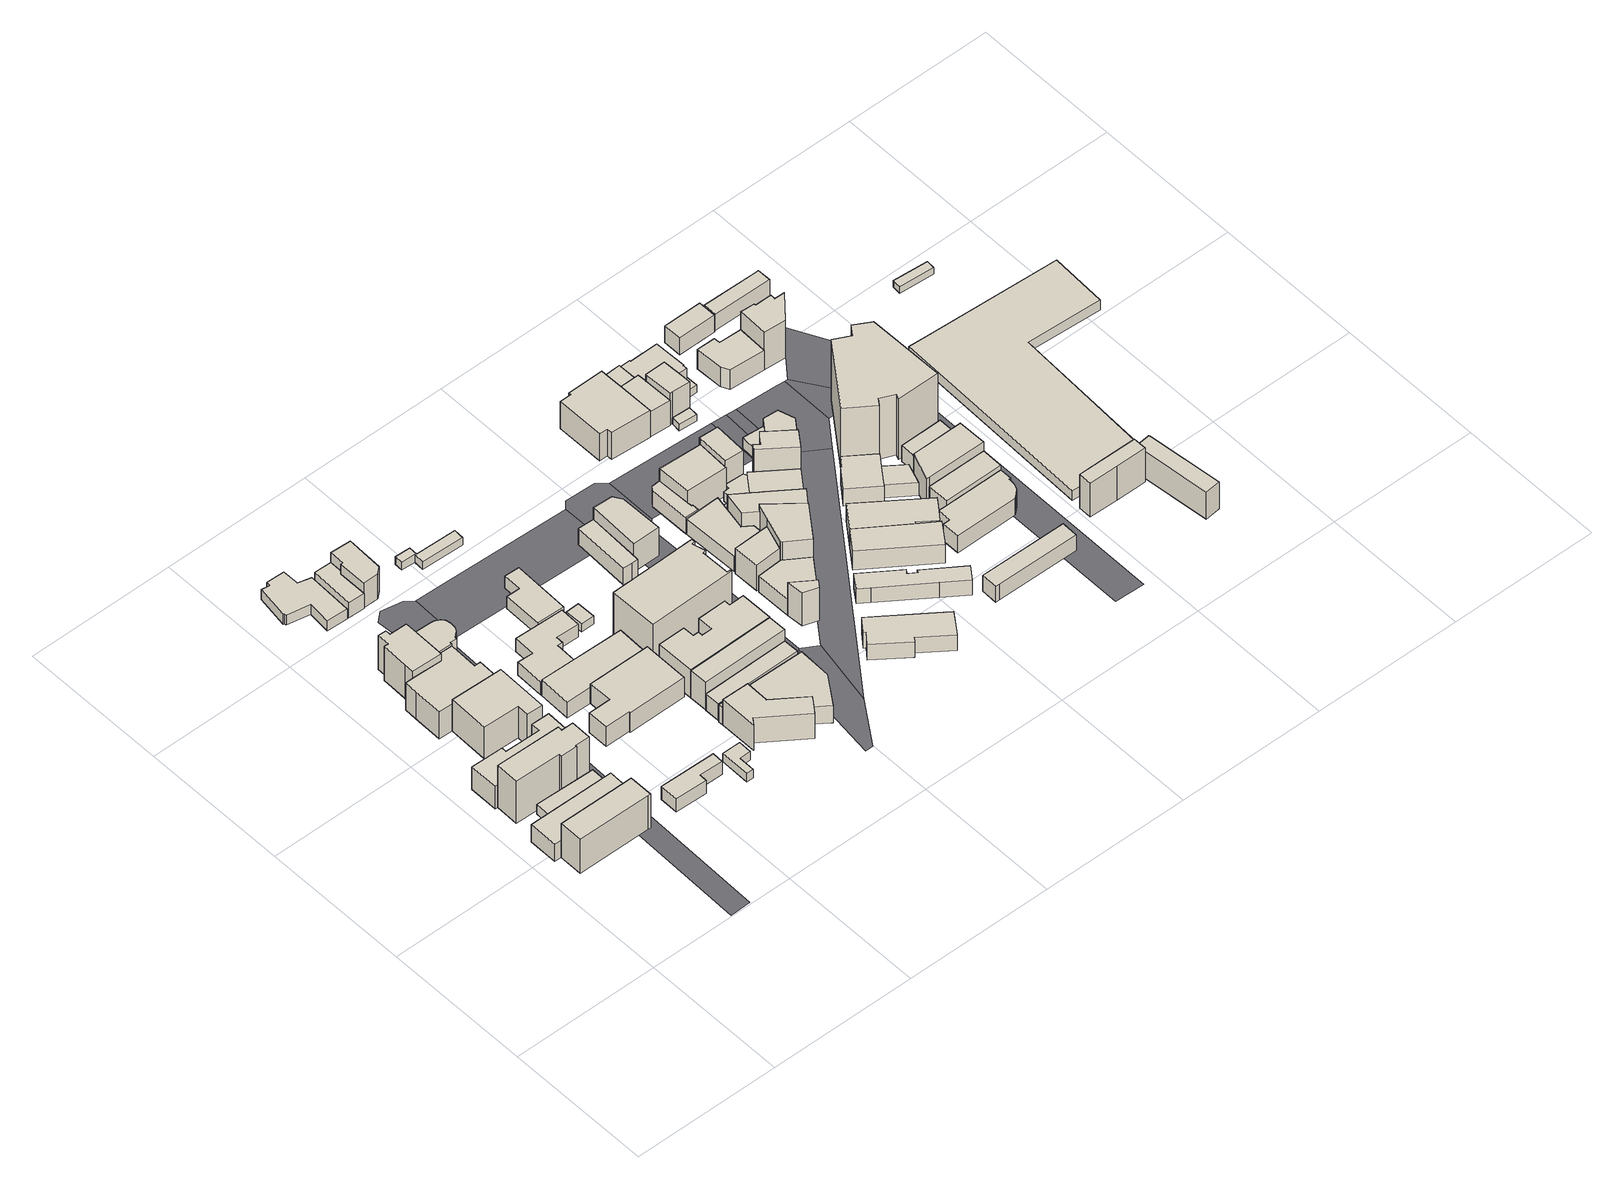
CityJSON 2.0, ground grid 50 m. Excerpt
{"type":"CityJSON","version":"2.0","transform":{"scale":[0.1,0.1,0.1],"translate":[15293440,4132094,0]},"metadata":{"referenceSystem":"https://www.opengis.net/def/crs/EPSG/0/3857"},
"CityObjects":{
"building1":{"type":"Building","attributes":{"measured_height":17.5,"year_of_construction":1972,"storeys_above_ground":4,"usage":"官公庁施設","districts_and_zones_type":"商業地域"},"geometry":[{"type":"Solid","lod":"1","boundaries":[[[[0,1,2,3,4]],[[0,4,5,6]],[[4,3,7,5]],[[3,2,8,7]],[[2,1,9,8]],[[1,0,6,9]],[[6,5,7,8,9]]]]}]},
"building2":{"type":"Building","attributes":{"measured_height":10.5,"year_of_construction":1954,"storeys_above_ground":2,"usage":"住宅","districts_and_zones_type":"商業地域"},"geometry":[{"type":"Solid","lod":"1","boundaries":[[[[10,11,0,4,12,13]],[[10,13,14,15]],[[13,12,16,14]],[[12,4,17,16]],[[4,0,18,17]],[[0,11,19,18]],[[11,10,15,19]],[[15,14,16,17,18,19]]]]}]},
"building3":{"type":"Building","attributes":{"measured_height":20.8,"year_of_construction":1990,"storeys_above_ground":5,"usage":"商業施設","districts_and_zones_type":"商業地域"},"geometry":[{"type":"Solid","lod":"1","boundaries":[[[[20,21,22,23,24,25,26,27,28,29]],[[20,29,30,31]],[[29,28,32,30]],[[28,27,33,32]],[[27,26,34,33]],[[26,25,35,34]],[[25,24,36,35]],[[24,23,37,36]],[[23,22,38,37]],[[22,21,39,38]],[[21,20,31,39]],[[31,30,32,33,34,35,36,37,38,39]]]]}]},
"building4":{"type":"Building","attributes":{"measured_height":4.7,"year_of_construction":1995,"storeys_above_ground":1,"usage":"商業施設","districts_and_zones_type":"商業地域"},"geometry":[{"type":"Solid","lod":"1","boundaries":[[[[40,41,42,43]],[[40,43,44,45]],[[43,42,46,44]],[[42,41,47,46]],[[41,40,45,47]],[[45,44,46,47]]]]}]},
"building5":{"type":"Building","attributes":{"measured_height":12.9,"year_of_construction":1966,"storeys_above_ground":3,"usage":"運輸倉庫施設","districts_and_zones_type":"商業地域"},"geometry":[{"type":"Solid","lod":"1","boundaries":[[[[48,49,22,21,20,29,50,51,52,53,54,55]],[[48,55,56,57]],[[55,54,58,56]],[[54,53,59,58]],[[53,52,60,59]],[[52,51,61,60]],[[51,50,62,61]],[[50,29,63,62]],[[29,20,64,63]],[[20,21,65,64]],[[21,22,66,65]],[[22,49,67,66]],[[49,48,57,67]],[[57,56,58,59,60,61,62,63,64,65,66,67]]]]}]},
"building6":{"type":"Building","attributes":{"measured_height":14.6,"year_of_construction":1976,"storeys_above_ground":2,"usage":"商業施設","districts_and_zones_type":"商業地域"},"geometry":[{"type":"Solid","lod":"1","boundaries":[[[[68,69,70,71,72,73,74]],[[68,74,75,76]],[[74,73,77,75]],[[73,72,78,77]],[[72,71,79,78]],[[71,70,80,79]],[[70,69,81,80]],[[69,68,76,81]],[[76,75,77,78,79,80,81]]]]}]},
"building7":{"type":"Building","attributes":{"measured_height":14.1,"year_of_construction":1983,"storeys_above_ground":4,"usage":"商業施設","districts_and_zones_type":"商業地域"},"geometry":[{"type":"Solid","lod":"1","boundaries":[[[[82,83,84,68,74,85,86,87,88,89,90,91]],[[82,91,92,93]],[[91,90,94,92]],[[90,89,95,94]],[[89,88,96,95]],[[88,87,97,96]],[[87,86,98,97]],[[86,85,99,98]],[[85,74,100,99]],[[74,68,101,100]],[[68,84,102,101]],[[84,83,103,102]],[[83,82,93,103]],[[93,92,94,95,96,97,98,99,100,101,102,103]]]]}]},
"building8":{"type":"Building","attributes":{"measured_height":14.2,"year_of_construction":1991,"storeys_above_ground":4,"usage":"商業施設","districts_and_zones_type":"商業地域"},"geometry":[{"type":"Solid","lod":"1","boundaries":[[[[104,105,106,107,108,109,110,111,112,113,114,115]],[[104,115,116,117]],[[115,114,118,116]],[[114,113,119,118]],[[113,112,120,119]],[[112,111,121,120]],[[111,110,122,121]],[[110,109,123,122]],[[109,108,124,123]],[[108,107,125,124]],[[107,106,126,125]],[[106,105,127,126]],[[105,104,117,127]],[[117,116,118,119,120,121,122,123,124,125,126,127]]]]}]},
"building9":{"type":"Building","attributes":{"measured_height":6.1},"geometry":[{"type":"Solid","lod":"1","boundaries":[[[[128,129,130,131,132,133]],[[128,133,134,135]],[[133,132,136,134]],[[132,131,137,136]],[[131,130,138,137]],[[130,129,139,138]],[[129,128,135,139]],[[135,134,136,137,138,139]]]]}]},
"building10":{"type":"Building","attributes":{"measured_height":4.6},"geometry":[{"type":"Solid","lod":"1","boundaries":[[[[140,141,142,143,144,145,146,147,148,149,150,151]],[[140,151,152,153]],[[151,150,154,152]],[[150,149,155,154]],[[149,148,156,155]],[[148,147,157,156]],[[147,146,158,157]],[[146,145,159,158]],[[145,144,160,159]],[[144,143,161,160]],[[143,142,162,161]],[[142,141,163,162]],[[141,140,153,163]],[[153,152,154,155,156,157,158,159,160,161,162,163]]]]}]},
"building11":{"type":"Building","attributes":{"measured_height":13.8,"storeys_above_ground":3,"usage":"商業施設","districts_and_zones_type":"商業地域"},"geometry":[{"type":"Solid","lod":"1","boundaries":[[[[164,165,166,167,168,169,170,171,172,173,174,175,108,107]],[[164,107,176,177]],[[107,108,178,176]],[[108,175,179,178]],[[175,174,180,179]],[[174,173,181,180]],[[173,172,182,181]],[[172,171,183,182]],[[171,170,184,183]],[[170,169,185,184]],[[169,168,186,185]],[[168,167,187,186]],[[167,166,188,187]],[[166,165,189,188]],[[165,164,177,189]],[[177,176,178,179,180,181,182,183,184,185,186,187,188,189]]]]}]},
"building12":{"type":"Building","attributes":{"measured_height":7.2,"year_of_construction":1958,"storeys_above_ground":2,"usage":"住宅","districts_and_zones_type":"商業地域"},"geometry":[{"type":"Solid","lod":"1","boundaries":[[[[190,191,192,193,194,195,196]],[[190,196,197,198]],[[196,195,199,197]],[[195,194,200,199]],[[194,193,201,200]],[[193,192,202,201]],[[192,191,203,202]],[[191,190,198,203]],[[198,197,199,200,201,202,203]]]]}]},
"building13":{"type":"Building","attributes":{"measured_height":5.9,"storeys_above_ground":1,"usage":"住宅","districts_and_zones_type":"商業地域"},"geometry":[{"type":"Solid","lod":"1","boundaries":[[[[204,205,206,207,208,209]],[[204,209,210,211]],[[209,208,212,210]],[[208,207,213,212]],[[207,206,214,213]],[[206,205,215,214]],[[205,204,211,215]],[[211,210,212,213,214,215]]]]}]},
"building14":{"type":"Building","attributes":{"measured_height":10.2,"year_of_construction":1993,"storeys_above_ground":3,"usage":"住宅","districts_and_zones_type":"商業地域"},"geometry":[{"type":"Solid","lod":"1","boundaries":[[[[216,217,218,219,220,221,222]],[[216,222,223,224]],[[222,221,225,223]],[[221,220,226,225]],[[220,219,227,226]],[[219,218,228,227]],[[218,217,229,228]],[[217,216,224,229]],[[224,223,225,226,227,228,229]]]]}]},
"building15":{"type":"Building","attributes":{"measured_height":8.2,"year_of_construction":1991,"storeys_above_ground":2,"usage":"商業施設","districts_and_zones_type":"商業地域"},"geometry":[{"type":"Solid","lod":"1","boundaries":[[[[230,231,232,233,234,235,236,237,238]],[[230,238,239,240]],[[238,237,241,239]],[[237,236,242,241]],[[236,235,243,242]],[[235,234,244,243]],[[234,233,245,244]],[[233,232,246,245]],[[232,231,247,246]],[[231,230,240,247]],[[240,239,241,242,243,244,245,246,247]]]]}]},
"building16":{"type":"Building","attributes":{"measured_height":7.9,"year_of_construction":1953,"storeys_above_ground":2,"usage":"工場","districts_and_zones_type":"商業地域"},"geometry":[{"type":"Solid","lod":"1","boundaries":[[[[248,237,236,249,250]],[[248,250,251,252]],[[250,249,253,251]],[[249,236,254,253]],[[236,237,255,254]],[[237,248,252,255]],[[252,251,253,254,255]]]]}]},
"building17":{"type":"Building","attributes":{"measured_height":6.4},"geometry":[{"type":"Solid","lod":"1","boundaries":[[[[256,257,258,259,260,261,262,263,264,265]],[[256,265,266,267]],[[265,264,268,266]],[[264,263,269,268]],[[263,262,270,269]],[[262,261,271,270]],[[261,260,272,271]],[[260,259,273,272]],[[259,258,274,273]],[[258,257,275,274]],[[257,256,267,275]],[[267,266,268,269,270,271,272,273,274,275]]]]}]},
"building18":{"type":"Building","attributes":{"measured_height":12.4,"year_of_construction":1993,"storeys_above_ground":3,"usage":"商業施設","districts_and_zones_type":"商業地域"},"geometry":[{"type":"Solid","lod":"1","boundaries":[[[[276,277,278,279,280,281,282,283]],[[276,283,284,285]],[[283,282,286,284]],[[282,281,287,286]],[[281,280,288,287]],[[280,279,289,288]],[[279,278,290,289]],[[278,277,291,290]],[[277,276,285,291]],[[285,284,286,287,288,289,290,291]]]]}]},
"building19":{"type":"Building","attributes":{"measured_height":6.9,"year_of_construction":2010,"storeys_above_ground":2,"usage":"業務施設","districts_and_zones_type":"商業地域"},"geometry":[{"type":"Solid","lod":"1","boundaries":[[[[292,293,294,295,296,297]],[[292,297,298,299]],[[297,296,300,298]],[[296,295,301,300]],[[295,294,302,301]],[[294,293,303,302]],[[293,292,299,303]],[[299,298,300,301,302,303]]]]}]},
"building20":{"type":"Building","attributes":{"measured_height":3.8},"geometry":[{"type":"Solid","lod":"1","boundaries":[[[[304,305,306,307,308,309,310,311]],[[304,311,312,313]],[[311,310,314,312]],[[310,309,315,314]],[[309,308,316,315]],[[308,307,317,316]],[[307,306,318,317]],[[306,305,319,318]],[[305,304,313,319]],[[313,312,314,315,316,317,318,319]]]]}]},
"building21":{"type":"Building","attributes":{"measured_height":8.6},"geometry":[{"type":"Solid","lod":"1","boundaries":[[[[320,321,322,323,324,325,326,327,328]],[[320,328,329,330]],[[328,327,331,329]],[[327,326,332,331]],[[326,325,333,332]],[[325,324,334,333]],[[324,323,335,334]],[[323,322,336,335]],[[322,321,337,336]],[[321,320,330,337]],[[330,329,331,332,333,334,335,336,337]]]]}]},
"building22":{"type":"Building","attributes":{"measured_height":4.1},"geometry":[{"type":"Solid","lod":"1","boundaries":[[[[338,339,340,341]],[[338,341,342,343]],[[341,340,344,342]],[[340,339,345,344]],[[339,338,343,345]],[[343,342,344,345]]]]}]},
"building23":{"type":"Building","attributes":{"measured_height":8.9},"geometry":[{"type":"Solid","lod":"1","boundaries":[[[[346,347,348,349]],[[346,349,350,351]],[[349,348,352,350]],[[348,347,353,352]],[[347,346,351,353]],[[351,350,352,353]]]]}]},
"building24":{"type":"Building","attributes":{"measured_height":11.7},"geometry":[{"type":"Solid","lod":"1","boundaries":[[[[354,355,356,357]],[[354,357,358,359]],[[357,356,360,358]],[[356,355,361,360]],[[355,354,359,361]],[[359,358,360,361]]]]}]},
"building25":{"type":"Building","attributes":{"measured_height":12.9},"geometry":[{"type":"Solid","lod":"1","boundaries":[[[[362,363,357,356,364,365,366,367,368,369,370,371]],[[362,371,372,373]],[[371,370,374,372]],[[370,369,375,374]],[[369,368,376,375]],[[368,367,377,376]],[[367,366,378,377]],[[366,365,379,378]],[[365,364,380,379]],[[364,356,381,380]],[[356,357,382,381]],[[357,363,383,382]],[[363,362,373,383]],[[373,372,374,375,376,377,378,379,380,381,382,383]]]]}]},
"building26":{"type":"Building","attributes":{"measured_height":27.5,"year_of_construction":1997,"storeys_above_ground":5,"usage":"商業施設","districts_and_zones_type":"商業地域"},"geometry":[{"type":"Solid","lod":"1","boundaries":[[[[384,385,386,387,388,389,390,391,392,393,394,395]],[[384,395,396,397]],[[395,394,398,396]],[[394,393,399,398]],[[393,392,400,399]],[[392,391,401,400]],[[391,390,402,401]],[[390,389,403,402]],[[389,388,404,403]],[[388,387,405,404]],[[387,386,406,405]],[[386,385,407,406]],[[385,384,397,407]],[[397,396,398,399,400,401,402,403,404,405,406,407]]]]}]},
"building27":{"type":"Building","attributes":{"measured_height":7.6,"year_of_construction":1960,"storeys_above_ground":2,"usage":"住宅","districts_and_zones_type":"商業地域"},"geometry":[{"type":"Solid","lod":"1","boundaries":[[[[408,409,410,411,412,413]],[[408,413,414,415]],[[413,412,416,414]],[[412,411,417,416]],[[411,410,418,417]],[[410,409,419,418]],[[409,408,415,419]],[[415,414,416,417,418,419]]]]}]},
"building28":{"type":"Building","attributes":{"measured_height":12.9,"year_of_construction":1991,"storeys_above_ground":3,"usage":"商業施設","districts_and_zones_type":"商業地域"},"geometry":[{"type":"Solid","lod":"1","boundaries":[[[[420,421,422,423,424]],[[420,424,425,426]],[[424,423,427,425]],[[423,422,428,427]],[[422,421,429,428]],[[421,420,426,429]],[[426,425,427,428,429]]]]}]},
"building29":{"type":"Building","attributes":{"measured_height":13.5,"year_of_construction":1995,"storeys_above_ground":4,"usage":"商業施設","districts_and_zones_type":"商業地域"},"geometry":[{"type":"Solid","lod":"1","boundaries":[[[[430,431,432,433]],[[430,433,434,435]],[[433,432,436,434]],[[432,431,437,436]],[[431,430,435,437]],[[435,434,436,437]]]]}]},
"building30":{"type":"Building","attributes":{"measured_height":8.6},"geometry":[{"type":"Solid","lod":"1","boundaries":[[[[438,430,433,439,440,441]],[[438,441,442,443]],[[441,440,444,442]],[[440,439,445,444]],[[439,433,446,445]],[[433,430,447,446]],[[430,438,443,447]],[[443,442,444,445,446,447]]]]}]},
"building31":{"type":"Building","attributes":{"measured_height":8.7,"year_of_construction":1970,"storeys_above_ground":2,"usage":"店舗等併用住宅","districts_and_zones_type":"商業地域"},"geometry":[{"type":"Solid","lod":"1","boundaries":[[[[448,449,450,451,452,453,454,455,456,457]],[[448,457,458,459]],[[457,456,460,458]],[[456,455,461,460]],[[455,454,462,461]],[[454,453,463,462]],[[453,452,464,463]],[[452,451,465,464]],[[451,450,466,465]],[[450,449,467,466]],[[449,448,459,467]],[[459,458,460,461,462,463,464,465,466,467]]]]}]},
"building32":{"type":"Building","attributes":{"measured_height":10.7,"year_of_construction":1977,"storeys_above_ground":3,"usage":"住宅","districts_and_zones_type":"商業地域"},"geometry":[{"type":"Solid","lod":"1","boundaries":[[[[468,469,470,471]],[[468,471,472,473]],[[471,470,474,472]],[[470,469,475,474]],[[469,468,473,475]],[[473,472,474,475]]]]}]},
"building33":{"type":"Building","attributes":{"measured_height":8.2},"geometry":[{"type":"Solid","lod":"1","boundaries":[[[[476,477,478,479,480,481]],[[476,481,482,483]],[[481,480,484,482]],[[480,479,485,484]],[[479,478,486,485]],[[478,477,487,486]],[[477,476,483,487]],[[483,482,484,485,486,487]]]]}]},
"building34":{"type":"Building","attributes":{"measured_height":7.1,"year_of_construction":1951,"storeys_above_ground":2,"usage":"店舗等併用住宅","districts_and_zones_type":"商業地域"},"geometry":[{"type":"Solid","lod":"1","boundaries":[[[[488,489,490,491,492,493,494,495,496]],[[488,496,497,498]],[[496,495,499,497]],[[495,494,500,499]],[[494,493,501,500]],[[493,492,502,501]],[[492,491,503,502]],[[491,490,504,503]],[[490,489,505,504]],[[489,488,498,505]],[[498,497,499,500,501,502,503,504,505]]]]}]},
"building35":{"type":"Building","attributes":{"measured_height":16.5,"year_of_construction":1983,"storeys_above_ground":4,"usage":"共同住宅","districts_and_zones_type":"商業地域"},"geometry":[{"type":"Solid","lod":"1","boundaries":[[[[506,507,508,509,510,511,512,513,514]],[[506,514,515,516]],[[514,513,517,515]],[[513,512,518,517]],[[512,511,519,518]],[[511,510,520,519]],[[510,509,521,520]],[[509,508,522,521]],[[508,507,523,522]],[[507,506,516,523]],[[516,515,517,518,519,520,521,522,523]]]]}]},
"building36":{"type":"Building","attributes":{"measured_height":11.7,"year_of_construction":1992,"storeys_above_ground":3,"name":"豊橋松葉郵便局","usage":"官公庁施設","districts_and_zones_type":"商業地域"},"geometry":[{"type":"Solid","lod":"1","boundaries":[[[[524,525,526,488,496]],[[524,496,527,528]],[[496,488,529,527]],[[488,526,530,529]],[[526,525,531,530]],[[525,524,528,531]],[[528,527,529,530,531]]]]}]},
"building37":{"type":"Building","attributes":{"measured_height":6.7,"storeys_above_ground":2,"usage":"商業施設","districts_and_zones_type":"商業地域"},"geometry":[{"type":"Solid","lod":"1","boundaries":[[[[532,533,534,535,536,537,538,539,540,541]],[[532,541,542,543]],[[541,540,544,542]],[[540,539,545,544]],[[539,538,546,545]],[[538,537,547,546]],[[537,536,548,547]],[[536,535,549,548]],[[535,534,550,549]],[[534,533,551,550]],[[533,532,543,551]],[[543,542,544,545,546,547,548,549,550,551]]]]}]},
"building38":{"type":"Building","attributes":{"measured_height":16.5,"year_of_construction":1977,"storeys_above_ground":3,"usage":"商業施設","districts_and_zones_type":"商業地域"},"geometry":[{"type":"Solid","lod":"1","boundaries":[[[[552,553,554,555,556,557,558,559,560,561,562]],[[552,562,563,564]],[[562,561,565,563]],[[561,560,566,565]],[[560,559,567,566]],[[559,558,568,567]],[[558,557,569,568]],[[557,556,570,569]],[[556,555,571,570]],[[555,554,572,571]],[[554,553,573,572]],[[553,552,564,573]],[[564,563,565,566,567,568,569,570,571,572,573]]]]}]},
"building39":{"type":"Building","attributes":{"measured_height":7.8,"storeys_above_ground":1,"usage":"商業施設","districts_and_zones_type":"商業地域"},"geometry":[{"type":"Solid","lod":"1","boundaries":[[[[574,575,576,577,578,579,580,581,582,583,584,585]],[[574,585,586,587]],[[585,584,588,586]],[[584,583,589,588]],[[583,582,590,589]],[[582,581,591,590]],[[581,580,592,591]],[[580,579,593,592]],[[579,578,594,593]],[[578,577,595,594]],[[577,576,596,595]],[[576,575,597,596]],[[575,574,587,597]],[[587,586,588,589,590,591,592,593,594,595,596,597]]]]}]},
"building40":{"type":"Building","attributes":{"measured_height":10.2},"geometry":[{"type":"Solid","lod":"1","boundaries":[[[[598,599,600,601]],[[598,601,602,603]],[[601,600,604,602]],[[600,599,605,604]],[[599,598,603,605]],[[603,602,604,605]]]]}]},
"building41":{"type":"Building","attributes":{"measured_height":11.7,"year_of_construction":1969,"storeys_above_ground":3,"usage":"業務施設","districts_and_zones_type":"商業地域"},"geometry":[{"type":"Solid","lod":"1","boundaries":[[[[606,607,608,609,610,611,612,613,614,615]],[[606,615,616,617]],[[615,614,618,616]],[[614,613,619,618]],[[613,612,620,619]],[[612,611,621,620]],[[611,610,622,621]],[[610,609,623,622]],[[609,608,624,623]],[[608,607,625,624]],[[607,606,617,625]],[[617,616,618,619,620,621,622,623,624,625]]]]}]},
"building42":{"type":"Building","attributes":{"measured_height":14,"year_of_construction":1972,"storeys_above_ground":4,"usage":"店舗等併用住宅","districts_and_zones_type":"商業地域"},"geometry":[{"type":"Solid","lod":"1","boundaries":[[[[626,627,628,629,630,631]],[[626,631,632,633]],[[631,630,634,632]],[[630,629,635,634]],[[629,628,636,635]],[[628,627,637,636]],[[627,626,633,637]],[[633,632,634,635,636,637]]]]}]},
"building43":{"type":"Building","attributes":{"measured_height":10,"year_of_construction":1994,"storeys_above_ground":3,"usage":"文教厚生施設","districts_and_zones_type":"商業地域"},"geometry":[{"type":"Solid","lod":"1","boundaries":[[[[638,639,640,641,642]],[[638,642,643,644]],[[642,641,645,643]],[[641,640,646,645]],[[640,639,647,646]],[[639,638,644,647]],[[644,643,645,646,647]]]]}]},
"building44":{"type":"Building","attributes":{"measured_height":4.4,"year_of_construction":1985,"storeys_above_ground":1,"usage":"商業施設","districts_and_zones_type":"商業地域"},"geometry":[{"type":"Solid","lod":"1","boundaries":[[[[648,649,650,651,652]],[[648,652,653,654]],[[652,651,655,653]],[[651,650,656,655]],[[650,649,657,656]],[[649,648,654,657]],[[654,653,655,656,657]]]]}]},
"building45":{"type":"Building","attributes":{"measured_height":10.8},"geometry":[{"type":"Solid","lod":"1","boundaries":[[[[658,659,660,661,662,663]],[[658,663,664,665]],[[663,662,666,664]],[[662,661,667,666]],[[661,660,668,667]],[[660,659,669,668]],[[659,658,665,669]],[[665,664,666,667,668,669]]]]}]},
"building46":{"type":"Building","attributes":{"measured_height":8.2,"year_of_construction":1953,"storeys_above_ground":2,"usage":"住宅","districts_and_zones_type":"商業地域"},"geometry":[{"type":"Solid","lod":"1","boundaries":[[[[670,671,672,673,638,642,674]],[[670,674,675,676]],[[674,642,677,675]],[[642,638,678,677]],[[638,673,679,678]],[[673,672,680,679]],[[672,671,681,680]],[[671,670,676,681]],[[676,675,677,678,679,680,681]]]]}]},
"building47":{"type":"Building","attributes":{"measured_height":12.5,"year_of_construction":1966,"storeys_above_ground":4,"usage":"商業施設","districts_and_zones_type":"商業地域"},"geometry":[{"type":"Solid","lod":"1","boundaries":[[[[682,683,684,685,686,687,688,689]],[[682,689,690,691]],[[689,688,692,690]],[[688,687,693,692]],[[687,686,694,693]],[[686,685,695,694]],[[685,684,696,695]],[[684,683,697,696]],[[683,682,691,697]],[[691,690,692,693,694,695,696,697]]]]}]},
"building48":{"type":"Building","attributes":{"measured_height":9.7},"geometry":[{"type":"Solid","lod":"1","boundaries":[[[[698,699,700,701,702,703]],[[698,703,704,705]],[[703,702,706,704]],[[702,701,707,706]],[[701,700,708,707]],[[700,699,709,708]],[[699,698,705,709]],[[705,704,706,707,708,709]]]]}]},
"building49":{"type":"Building","attributes":{"measured_height":4.5},"geometry":[{"type":"Solid","lod":"1","boundaries":[[[[710,711,712,713,714,715]],[[710,715,716,717]],[[715,714,718,716]],[[714,713,719,718]],[[713,712,720,719]],[[712,711,721,720]],[[711,710,717,721]],[[717,716,718,719,720,721]]]]}]},
"building50":{"type":"Building","attributes":{"measured_height":12.9,"year_of_construction":1986,"storeys_above_ground":4,"usage":"商業施設","districts_and_zones_type":"商業地域"},"geometry":[{"type":"Solid","lod":"1","boundaries":[[[[722,723,724,725,726,727,728,729]],[[722,729,730,731]],[[729,728,732,730]],[[728,727,733,732]],[[727,726,734,733]],[[726,725,735,734]],[[725,724,736,735]],[[724,723,737,736]],[[723,722,731,737]],[[731,730,732,733,734,735,736,737]]]]}]},
"building51":{"type":"Building","attributes":{"measured_height":5.4,"year_of_construction":1948,"storeys_above_ground":1,"usage":"住宅","districts_and_zones_type":"商業地域"},"geometry":[{"type":"Solid","lod":"1","boundaries":[[[[738,739,740,741]],[[738,741,742,743]],[[741,740,744,742]],[[740,739,745,744]],[[739,738,743,745]],[[743,742,744,745]]]]}]},
"building52":{"type":"Building","attributes":{"measured_height":7.2},"geometry":[{"type":"Solid","lod":"1","boundaries":[[[[746,747,748,749,750]],[[746,750,751,752]],[[750,749,753,751]],[[749,748,754,753]],[[748,747,755,754]],[[747,746,752,755]],[[752,751,753,754,755]]]]}]},
"building53":{"type":"Building","attributes":{"measured_height":8},"geometry":[{"type":"Solid","lod":"1","boundaries":[[[[756,757,758,759,760,761,762,763]],[[756,763,764,765]],[[763,762,766,764]],[[762,761,767,766]],[[761,760,768,767]],[[760,759,769,768]],[[759,758,770,769]],[[758,757,771,770]],[[757,756,765,771]],[[765,764,766,767,768,769,770,771]]]]}]},
"building54":{"type":"Building","attributes":{"measured_height":10.6,"year_of_construction":1948,"storeys_above_ground":2,"usage":"商業施設","districts_and_zones_type":"商業地域"},"geometry":[{"type":"Solid","lod":"1","boundaries":[[[[772,773,774,775,776,777,778,779]],[[772,779,780,781]],[[779,778,782,780]],[[778,777,783,782]],[[777,776,784,783]],[[776,775,785,784]],[[775,774,786,785]],[[774,773,787,786]],[[773,772,781,787]],[[781,780,782,783,784,785,786,787]]]]}]},
"building55":{"type":"Building","attributes":{"measured_height":9.5},"geometry":[{"type":"Solid","lod":"1","boundaries":[[[[788,789,790,791,792,793,794,795,796,797,798,799,800,801]],[[788,801,802,803]],[[801,800,804,802]],[[800,799,805,804]],[[799,798,806,805]],[[798,797,807,806]],[[797,796,808,807]],[[796,795,809,808]],[[795,794,810,809]],[[794,793,811,810]],[[793,792,812,811]],[[792,791,813,812]],[[791,790,814,813]],[[790,789,815,814]],[[789,788,803,815]],[[803,802,804,805,806,807,808,809,810,811,812,813,814,815]]]]}]},
"building56":{"type":"Building","attributes":{"measured_height":12.5},"geometry":[{"type":"Solid","lod":"1","boundaries":[[[[816,723,722,817,818,819,820,821]],[[816,821,822,823]],[[821,820,824,822]],[[820,819,825,824]],[[819,818,826,825]],[[818,817,827,826]],[[817,722,828,827]],[[722,723,829,828]],[[723,816,823,829]],[[823,822,824,825,826,827,828,829]]]]}]},
"building57":{"type":"Building","attributes":{"measured_height":5.7,"year_of_construction":1957,"storeys_above_ground":2,"usage":"商業施設","districts_and_zones_type":"商業地域"},"geometry":[{"type":"Solid","lod":"1","boundaries":[[[[830,831,832,833]],[[830,833,834,835]],[[833,832,836,834]],[[832,831,837,836]],[[831,830,835,837]],[[835,834,836,837]]]]}]},
"building58":{"type":"Building","attributes":{"measured_height":7.6,"year_of_construction":1993,"storeys_above_ground":2,"usage":"商業施設","districts_and_zones_type":"商業地域"},"geometry":[{"type":"Solid","lod":"1","boundaries":[[[[838,839,840,841,842,843,844,845,846,847,848,849,850]],[[838,850,851,852]],[[850,849,853,851]],[[849,848,854,853]],[[848,847,855,854]],[[847,846,856,855]],[[846,845,857,856]],[[845,844,858,857]],[[844,843,859,858]],[[843,842,860,859]],[[842,841,861,860]],[[841,840,862,861]],[[840,839,863,862]],[[839,838,852,863]],[[852,851,853,854,855,856,857,858,859,860,861,862,863]]]]}]},
"building59":{"type":"Building","attributes":{"measured_height":9,"year_of_construction":1980,"storeys_above_ground":3,"usage":"商業施設","districts_and_zones_type":"商業地域"},"geometry":[{"type":"Solid","lod":"1","boundaries":[[[[864,865,866,867]],[[864,867,868,869]],[[867,866,870,868]],[[866,865,871,870]],[[865,864,869,871]],[[869,868,870,871]]]]}]},
"building60":{"type":"Building","attributes":{"measured_height":14.5,"year_of_construction":1988,"storeys_above_ground":5,"usage":"商業施設","districts_and_zones_type":"商業地域"},"geometry":[{"type":"Solid","lod":"1","boundaries":[[[[867,866,872,873,874]],[[867,874,875,876]],[[874,873,877,875]],[[873,872,878,877]],[[872,866,879,878]],[[866,867,876,879]],[[876,875,877,878,879]]]]}]},
"building61":{"type":"Building","attributes":{"measured_height":26.2,"year_of_construction":1991,"storeys_above_ground":6,"usage":"文教厚生施設","districts_and_zones_type":"商業地域"},"geometry":[{"type":"Solid","lod":"1","boundaries":[[[[880,881,882,883,884,885,886,887,888,889]],[[880,889,890,891]],[[889,888,892,890]],[[888,887,893,892]],[[887,886,894,893]],[[886,885,895,894]],[[885,884,896,895]],[[884,883,897,896]],[[883,882,898,897]],[[882,881,899,898]],[[881,880,891,899]],[[891,890,892,893,894,895,896,897,898,899]]]]}]},
"building62":{"type":"Building","attributes":{"measured_height":8.7,"year_of_construction":1952,"storeys_above_ground":2,"usage":"商業施設","districts_and_zones_type":"商業地域"},"geometry":[{"type":"Solid","lod":"1","boundaries":[[[[900,901,902,903,904,905,906]],[[900,906,907,908]],[[906,905,909,907]],[[905,904,910,909]],[[904,903,911,910]],[[903,902,912,911]],[[902,901,913,912]],[[901,900,908,913]],[[908,907,909,910,911,912,913]]]]}]},
"building63":{"type":"Building","attributes":{"measured_height":6.9,"year_of_construction":1949,"storeys_above_ground":2,"usage":"商業施設","districts_and_zones_type":"商業地域"},"geometry":[{"type":"Solid","lod":"1","boundaries":[[[[914,915,916,917]],[[914,917,918,919]],[[917,916,920,918]],[[916,915,921,920]],[[915,914,919,921]],[[919,918,920,921]]]]}]},
"building64":{"type":"Building","attributes":{"measured_height":8.5,"year_of_construction":1950,"storeys_above_ground":2,"usage":"商業施設","districts_and_zones_type":"商業地域"},"geometry":[{"type":"Solid","lod":"1","boundaries":[[[[922,923,924,925]],[[922,925,926,927]],[[925,924,928,926]],[[924,923,929,928]],[[923,922,927,929]],[[927,926,928,929]]]]}]},
"building65":{"type":"Building","attributes":{"measured_height":15.3,"year_of_construction":2018,"storeys_above_ground":5,"usage":"共同住宅","districts_and_zones_type":"商業地域"},"geometry":[{"type":"Solid","lod":"1","boundaries":[[[[930,931,932,933,934,935,936,903,902]],[[930,902,937,938]],[[902,903,939,937]],[[903,936,940,939]],[[936,935,941,940]],[[935,934,942,941]],[[934,933,943,942]],[[933,932,944,943]],[[932,931,945,944]],[[931,930,938,945]],[[938,937,939,940,941,942,943,944,945]]]]}]},
"building66":{"type":"Building","attributes":{"measured_height":14,"year_of_construction":1988,"storeys_above_ground":4,"usage":"商業施設","districts_and_zones_type":"商業地域"},"geometry":[{"type":"Solid","lod":"1","boundaries":[[[[946,947,948,949,950,951]],[[946,951,952,953]],[[951,950,954,952]],[[950,949,955,954]],[[949,948,956,955]],[[948,947,957,956]],[[947,946,953,957]],[[953,952,954,955,956,957]]]]}]},
"building67":{"type":"Building","attributes":{"measured_height":6.9,"year_of_construction":1958,"storeys_above_ground":2,"usage":"住宅","districts_and_zones_type":"商業地域"},"geometry":[{"type":"Solid","lod":"1","boundaries":[[[[958,959,960,961,962]],[[958,962,963,964]],[[962,961,965,963]],[[961,960,966,965]],[[960,959,967,966]],[[959,958,964,967]],[[964,963,965,966,967]]]]}]},
"building68":{"type":"Building","attributes":{"measured_height":11.1,"year_of_construction":1989,"storeys_above_ground":3,"usage":"商業施設","districts_and_zones_type":"商業地域"},"geometry":[{"type":"Solid","lod":"1","boundaries":[[[[968,969,970,971,972]],[[968,972,973,974]],[[972,971,975,973]],[[971,970,976,975]],[[970,969,977,976]],[[969,968,974,977]],[[974,973,975,976,977]]]]}]},
"building69":{"type":"Building","attributes":{"measured_height":5.4},"geometry":[{"type":"Solid","lod":"1","boundaries":[[[[978,979,980,981,982,983,984,985]],[[978,985,986,987]],[[985,984,988,986]],[[984,983,989,988]],[[983,982,990,989]],[[982,981,991,990]],[[981,980,992,991]],[[980,979,993,992]],[[979,978,987,993]],[[987,986,988,989,990,991,992,993]]]]}]},
"building70":{"type":"Building","attributes":{"measured_height":3.8},"geometry":[{"type":"Solid","lod":"1","boundaries":[[[[994,995,996,997]],[[994,997,998,999]],[[997,996,1000,998]],[[996,995,1001,1000]],[[995,994,999,1001]],[[999,998,1000,1001]]]]}]},
"road1":{"type":"Road","geometry":[{"type":"MultiSurface","lod":"1","boundaries":[[[1002,1003,1004,1005,1006,1007,1008,1009]]]}]},
"road2":{"type":"Road","geometry":[{"type":"MultiSurface","lod":"1","boundaries":[[[1010,1011,1012,1013,1003,1002,1014,1015]]]}]},
"road3":{"type":"Road","geometry":[{"type":"MultiSurface","lod":"1","boundaries":[[[1016,1015,1014,1017,1018]]]}]},
"road4":{"type":"Road","geometry":[{"type":"MultiSurface","lod":"1","boundaries":[[[1019,1020,1021,1022,1023,1024]]]}]},
"road5":{"type":"Road","geometry":[{"type":"MultiSurface","lod":"1","boundaries":[[[1025,1026,1027,1021,1020,1028]]]}]},
"road6":{"type":"Road","geometry":[{"type":"MultiSurface","lod":"1","boundaries":[[[1029,1030,1018,1017,1031,1026,1025,1032,1033,1034]]]}]},
"road7":{"type":"Road","geometry":[{"type":"MultiSurface","lod":"1","boundaries":[[[1035,1036,1019,1024]]]}]},
"road8":{"type":"Road","geometry":[{"type":"MultiSurface","lod":"1","boundaries":[[[1037,1034,1033,1038,1039,1040]]]}]},
"road9":{"type":"Road","geometry":[{"type":"MultiSurface","lod":"1","boundaries":[[[1041,1039,1038,1042,1043]]]}]},
"road10":{"type":"Road","geometry":[{"type":"MultiSurface","lod":"1","boundaries":[[[1044,1041,1043,1045]]]}]},
"road11":{"type":"Road","geometry":[{"type":"MultiSurface","lod":"1","boundaries":[[[1046,1044,1045,1036,1035,1047,1048]]]}]},
"road12":{"type":"Road","geometry":[{"type":"MultiSurface","lod":"1","boundaries":[[[1049,1050,1051,1052,1053]]]}]},
"road13":{"type":"Road","geometry":[{"type":"MultiSurface","lod":"1","boundaries":[[[1054,1048,1047,1050]]]}]},
"road14":{"type":"Road","geometry":[{"type":"MultiSurface","lod":"1","boundaries":[[[1055,1056,1054,1050,1049,1057]]]}]}
},
"vertices":[
[288,415,87],[288,335,87],[278,335,87],[31,336,87],[31,416,87],[31,416,224],[288,415,224],[31,336,224],[278,335,224],[288,335,224],
[300,513,87],[298,415,87],[8,416,87],[9,514,87],[9,514,157],[300,513,157],[8,416,157],[31,416,157],[288,415,157],[298,415,157],
[245,667,88],[244,652,88],[284,652,88],[283,582,88],[234,583,88],[234,579,88],[177,580,88],[178,588,88],[23,591,88],[25,671,88],[25,671,258],[245,667,258],[23,591,258],[178,588,258],[177,580,258],[234,579,258],[234,583,258],[283,582,258],[284,652,258],[244,652,258],
[290,576,87],[289,524,87],[87,530,87],[89,582,87],[89,582,126],[290,576,126],[87,530,126],[289,524,126],
[306,776,88],[303,651,88],[16,671,88],[17,768,88],[126,766,88],[125,749,88],[245,747,88],[245,777,88],[245,777,179],[306,776,179],[245,747,179],[125,749,179],[126,766,179],[17,768,179],[16,671,179],[25,671,179],[245,667,179],[244,652,179],[284,652,179],[303,651,179],
[281,962,88],[296,962,88],[292,786,88],[238,787,88],[239,827,88],[118,830,88],[121,966,88],[121,966,215],[281,962,215],[118,830,215],[239,827,215],[238,787,215],[292,786,215],[296,962,215],
[265,1129,88],[262,1032,88],[283,1032,88],[75,967,88],[77,1066,88],[78,1109,88],[78,1110,88],[105,1110,88],[206,1107,88],[207,1131,88],[207,1131,197],[265,1129,197],[206,1107,197],[105,1110,197],[78,1110,197],[78,1109,197],[77,1066,197],[75,967,197],[121,966,197],[281,962,197],[283,1032,197],[262,1032,197],
[150,1272,87],[150,1255,87],[209,1254,87],[209,1229,87],[207,1131,87],[206,1107,87],[105,1110,87],[106,1144,87],[108,1232,87],[112,1232,87],[122,1231,87],[123,1273,87],[123,1273,225],[150,1272,225],[122,1231,225],[112,1232,225],[108,1232,225],[106,1144,225],[105,1110,225],[206,1107,225],[207,1131,225],[209,1229,225],[209,1254,225],[150,1255,225],
[568,391,87],[567,354,87],[488,355,87],[487,330,87],[380,332,87],[381,395,87],[381,395,140],[568,391,140],[380,332,140],[487,330,140],[488,355,140],[567,354,140],
[146,1689,88],[147,1634,88],[190,1622,88],[184,1470,88],[114,1473,88],[120,1549,88],[43,1564,88],[43,1571,88],[39,1571,88],[56,1681,88],[84,1677,88],[85,1691,88],[85,1691,128],[146,1689,128],[84,1677,128],[56,1681,128],[39,1571,128],[43,1571,128],[43,1564,128],[120,1549,128],[114,1473,128],[184,1470,128],[190,1622,128],[147,1634,128],
[274,1227,87],[287,1225,87],[302,1217,87],[311,1206,87],[314,1189,87],[312,1169,87],[304,1154,87],[296,1147,87],[288,1141,87],[287,1134,87],[265,1136,87],[265,1129,87],[209,1229,205],[274,1227,205],[207,1131,205],[265,1129,205],[265,1136,205],[287,1134,205],[288,1141,205],[296,1147,205],[304,1154,205],[312,1169,205],[314,1189,205],[311,1206,205],[302,1217,205],[287,1225,205],
[254,1616,88],[253,1566,88],[245,1566,88],[245,1471,88],[245,1468,88],[190,1470,88],[196,1618,88],[196,1618,148],[254,1616,148],[190,1470,148],[245,1468,148],[245,1471,148],[245,1566,148],[253,1566,148],
[660,386,90],[659,340,90],[621,340,90],[621,285,90],[597,285,90],[598,386,90],[598,386,124],[660,386,124],[597,285,124],[621,285,124],[621,340,124],[659,340,124],
[323,1613,87],[318,1489,87],[297,1471,87],[245,1471,87],[245,1566,87],[253,1566,87],[254,1616,87],[254,1616,187],[323,1613,187],[253,1566,187],[245,1566,187],[245,1471,187],[297,1471,187],[318,1489,187],
[681,637,88],[482,637,88],[482,642,88],[398,642,88],[398,712,88],[473,712,88],[473,791,88],[674,791,88],[682,791,88],[682,791,167],[681,637,167],[674,791,167],[473,791,167],[473,712,167],[398,712,167],[398,642,167],[482,642,167],[482,637,167],
[677,896,88],[389,792,88],[392,902,88],[392,902,152],[677,896,152],[389,792,152],[473,791,152],[674,791,152],
[615,1068,87],[613,998,87],[536,1000,87],[535,976,87],[518,976,87],[516,902,87],[392,905,87],[395,1003,87],[447,1001,87],[449,1073,87],[449,1073,139],[615,1068,139],[447,1001,139],[395,1003,139],[392,905,139],[516,902,139],[518,976,139],[535,976,139],[536,1000,139],[613,998,139],
[782,490,87],[781,411,87],[883,337,87],[878,329,87],[846,285,87],[707,385,87],[691,362,87],[691,491,87],[691,491,189],[782,490,189],[691,362,189],[707,385,189],[846,285,189],[878,329,189],[883,337,189],[781,411,189],
[634,1267,87],[628,1076,87],[534,1078,87],[537,1208,87],[582,1207,87],[584,1269,87],[584,1269,136],[634,1267,136],[582,1207,136],[537,1208,136],[534,1078,136],[628,1076,136],
[469,1532,88],[468,1503,88],[605,1499,88],[603,1465,88],[461,1470,88],[463,1504,88],[417,1506,88],[418,1534,88],[418,1534,119],[469,1532,119],[417,1506,119],[463,1504,119],[461,1470,119],[603,1465,119],[605,1499,119],[468,1503,119],
[992,503,86],[989,393,86],[923,296,86],[878,329,86],[883,337,86],[781,411,86],[782,490,86],[691,491,86],[691,507,86],[691,507,156],[992,503,156],[691,491,156],[782,490,156],[781,411,156],[883,337,156],[878,329,156],[923,296,156],[989,393,156],
[676,1006,89],[631,1005,89],[629,1067,89],[675,1068,89],[675,1068,121],[676,1006,121],[629,1067,121],[631,1005,121],
[987,514,87],[693,511,87],[693,562,87],[986,566,87],[986,566,153],[987,514,153],[693,562,153],[693,511,153],
[986,566,88],[693,562,88],[692,623,88],[985,627,88],[985,627,199],[986,566,199],[692,623,199],[693,562,199],
[933,734,88],[984,735,88],[690,752,88],[782,753,88],[783,715,88],[802,715,88],[802,700,88],[837,700,88],[836,752,88],[933,754,88],[933,754,201],[933,734,201],[836,752,201],[837,700,201],[802,700,201],[802,715,201],[783,715,201],[782,753,201],[690,752,201],[692,623,201],[985,627,201],[984,735,201],
[973,922,88],[962,920,88],[973,878,88],[962,875,88],[964,779,88],[975,778,88],[975,773,88],[683,767,88],[680,929,88],[856,932,88],[964,934,88],[972,934,88],[972,934,276],[973,922,276],[964,934,276],[856,932,276],[680,929,276],[683,767,276],[975,773,276],[975,778,276],[964,779,276],[962,875,276],[973,878,276],[962,920,276],
[895,1253,88],[887,1078,88],[886,1059,88],[864,1059,88],[834,1061,88],[842,1255,88],[842,1255,154],[895,1253,154],[834,1061,154],[864,1059,154],[886,1059,154],[887,1078,154],
[960,1250,87],[978,1223,87],[980,1079,87],[887,1078,87],[895,1253,87],[895,1253,201],[960,1250,201],[887,1078,201],[980,1079,201],[978,1223,201],
[1165,628,86],[1148,605,86],[1100,621,86],[1096,677,86],[1096,677,221],[1165,628,221],[1100,621,221],[1148,605,221],
[1253,749,86],[1095,795,86],[1179,799,86],[1182,797,86],[1182,797,152],[1253,749,152],[1179,799,152],[1095,795,152],[1096,677,152],[1165,628,152],
[1233,473,86],[1385,359,86],[1407,342,86],[1357,270,86],[1263,342,86],[1253,329,86],[1149,408,86],[1177,444,86],[1170,449,86],[1205,494,86],[1205,494,149],[1233,473,149],[1170,449,149],[1177,444,149],[1149,408,149],[1253,329,149],[1263,342,149],[1357,270,149],[1407,342,149],[1385,359,149],
[1181,806,88],[1093,801,88],[1091,888,88],[1210,891,88],[1210,891,191],[1181,806,191],[1091,888,191],[1093,801,191],
[1182,967,88],[1211,946,88],[1212,899,88],[1094,896,88],[1089,1087,88],[1206,1090,88],[1206,1090,149],[1182,967,149],[1089,1087,149],[1094,896,149],[1212,899,149],[1211,946,149],
[1130,1128,88],[1131,1113,88],[1135,1113,88],[1135,1091,88],[1089,1091,88],[1089,1089,88],[1088,1225,88],[1099,1239,88],[1127,1241,88],[1127,1241,152],[1130,1128,152],[1099,1239,152],[1088,1225,152],[1089,1089,152],[1089,1091,152],[1135,1091,152],[1135,1113,152],[1131,1113,152],
[1333,858,87],[1332,857,87],[1253,749,87],[1182,797,87],[1179,799,87],[1181,806,87],[1210,891,87],[1226,938,87],[1229,944,87],[1229,944,225],[1333,858,225],[1226,938,225],[1210,891,225],[1181,806,225],[1179,799,225],[1182,797,225],[1253,749,225],[1332,857,225],
[1271,1234,88],[1266,1126,88],[1266,1122,88],[1127,1241,201],[1271,1234,201],[1130,1128,201],[1266,1122,201],[1266,1126,201],
[1416,548,87],[1407,536,87],[1433,518,87],[1438,526,87],[1557,441,87],[1525,397,87],[1451,450,87],[1298,561,87],[1265,585,87],[1299,632,87],[1299,632,147],[1416,548,147],[1265,585,147],[1298,561,147],[1451,450,147],[1525,397,147],[1557,441,147],[1438,526,147],[1433,518,147],[1407,536,147],
[1203,1044,89],[1255,1006,89],[1256,1006,89],[1264,999,89],[1282,987,89],[1378,917,89],[1333,858,89],[1229,944,89],[1226,938,89],[1186,967,89],[1202,1045,89],[1202,1045,202],[1203,1044,202],[1186,967,202],[1226,938,202],[1229,944,202],[1333,858,202],[1378,917,202],[1282,987,202],[1264,999,202],[1256,1006,202],[1255,1006,202],
[1329,1123,92],[1335,1112,92],[1286,1045,92],[1256,1006,92],[1255,1006,92],[1203,1044,92],[1211,1071,92],[1244,1075,92],[1245,1108,92],[1265,1110,92],[1266,1122,92],[1266,1126,92],[1266,1126,130],[1329,1123,130],[1266,1122,130],[1265,1110,130],[1245,1108,130],[1244,1075,130],[1211,1071,130],[1203,1044,130],[1255,1006,130],[1256,1006,130],[1286,1045,130],[1335,1112,130],
[1308,1020,92],[1282,987,92],[1264,999,92],[1291,1034,92],[1291,1034,119],[1308,1020,119],[1264,999,119],[1282,987,119],
[1253,1599,88],[1254,1548,88],[1255,1423,88],[1121,1431,88],[1120,1449,88],[1093,1449,88],[1092,1612,88],[1131,1612,88],[1131,1620,88],[1253,1621,88],[1253,1621,197],[1253,1599,197],[1131,1620,197],[1131,1612,197],[1092,1612,197],[1093,1449,197],[1120,1449,197],[1121,1431,197],[1255,1423,197],[1254,1548,197],
[1335,1235,89],[1330,1134,89],[1329,1123,89],[1266,1126,89],[1271,1234,89],[1271,1238,89],[1271,1238,225],[1335,1235,225],[1271,1234,225],[1266,1126,225],[1329,1123,225],[1330,1134,225],
[1540,647,87],[1599,606,87],[1548,535,87],[1342,685,87],[1391,753,87],[1391,753,163],[1540,647,163],[1342,685,163],[1548,535,163],[1599,606,163],
[1458,1030,89],[1404,956,89],[1286,1045,89],[1335,1112,89],[1340,1118,89],[1340,1118,133],[1458,1030,133],[1335,1112,133],[1286,1045,133],[1404,956,133],
[1323,1525,89],[1323,1517,89],[1325,1419,89],[1255,1423,89],[1254,1548,89],[1322,1548,89],[1322,1548,190],[1323,1525,190],[1254,1548,190],[1255,1423,190],[1325,1419,190],[1323,1517,190],
[1650,683,87],[1623,646,87],[1599,615,87],[1545,655,87],[1449,833,87],[1449,833,159],[1650,683,159],[1391,753,159],[1540,647,159],[1545,655,159],[1599,615,159],[1623,646,159],
[1448,1132,89],[1502,1090,89],[1464,1037,89],[1361,1116,89],[1372,1131,89],[1389,1118,89],[1407,1141,89],[1418,1155,89],[1418,1155,211],[1448,1132,211],[1407,1141,211],[1389,1118,211],[1372,1131,211],[1361,1116,211],[1464,1037,211],[1502,1090,211],
[1322,1548,92],[1254,1548,92],[1253,1599,92],[1260,1600,92],[1260,1623,92],[1321,1625,92],[1321,1625,168],[1322,1548,168],[1260,1623,168],[1260,1600,168],[1253,1599,168],[1254,1548,168],
[1393,1416,89],[1393,1415,89],[1391,1383,89],[1330,1387,89],[1333,1418,89],[1333,1419,89],[1333,1419,114],[1393,1416,114],[1333,1418,114],[1330,1387,114],[1391,1383,114],[1393,1415,114],
[1391,1509,90],[1393,1461,90],[1394,1416,90],[1393,1416,90],[1333,1419,90],[1325,1419,90],[1323,1517,90],[1391,1518,90],[1391,1518,218],[1391,1509,218],[1323,1517,218],[1325,1419,218],[1333,1419,218],[1393,1416,218],[1394,1416,218],[1393,1461,218],
[1488,1216,90],[1443,1155,90],[1412,1159,90],[1416,1222,90],[1416,1222,134],[1488,1216,134],[1412,1159,134],[1443,1155,134],
[1849,387,86],[1848,332,86],[1568,334,86],[1555,334,86],[1556,390,86],[1556,390,150],[1849,387,150],[1555,334,150],[1568,334,150],[1848,332,150],
[1644,913,88],[1624,886,88],[1582,828,88],[1572,814,88],[1481,880,88],[1531,947,88],[1533,945,88],[1557,977,88],[1557,977,155],[1644,913,155],[1533,945,155],[1531,947,155],[1481,880,155],[1572,814,155],[1582,828,155],[1624,886,155],
[1542,1219,89],[1558,1166,89],[1507,1096,89],[1452,1138,89],[1438,1148,89],[1443,1155,89],[1488,1216,89],[1492,1223,89],[1492,1223,156],[1542,1219,156],[1488,1216,156],[1443,1155,156],[1438,1148,156],[1452,1138,156],[1507,1096,156],[1558,1166,156],
[1360,1621,91],[1456,1622,91],[1459,1514,91],[1457,1513,91],[1457,1499,91],[1416,1499,91],[1416,1509,91],[1391,1509,91],[1391,1518,91],[1391,1526,91],[1323,1525,91],[1322,1548,91],[1321,1625,91],[1360,1625,91],[1360,1625,160],[1360,1621,160],[1321,1625,160],[1322,1548,160],[1323,1525,160],[1391,1526,160],[1391,1518,160],[1391,1509,160],[1416,1509,160],[1416,1499,160],[1457,1499,160],[1457,1513,160],[1459,1514,160],[1456,1622,160],
[1460,1461,90],[1416,1509,90],[1416,1499,90],[1457,1499,90],[1457,1513,90],[1459,1514,90],[1459,1514,121],[1460,1461,121],[1457,1513,121],[1457,1499,121],[1416,1499,121],[1416,1509,121],[1391,1509,121],[1393,1461,121],
[1685,840,89],[1660,771,89],[1582,828,89],[1624,886,89],[1624,886,141],[1685,840,141],[1582,828,141],[1660,771,141],
[1851,605,88],[1846,605,88],[1844,589,88],[1842,578,88],[1835,563,88],[1823,551,88],[1810,540,88],[1599,540,88],[1599,600,88],[1623,600,88],[1623,646,88],[1652,646,88],[1851,646,88],[1851,646,156],[1851,605,156],[1652,646,156],[1623,646,156],[1623,600,156],[1599,600,156],[1599,540,156],[1810,540,156],[1823,551,156],[1835,563,156],[1842,578,156],[1844,589,156],[1846,605,156],
[1851,646,87],[1652,646,87],[1653,718,87],[1852,718,87],[1852,718,174],[1851,646,174],[1653,718,174],[1652,646,174],
[1643,718,87],[1679,813,87],[1851,813,87],[1851,813,210],[1852,718,210],[1679,813,210],[1643,718,210],[1653,718,210],
[1849,1168,88],[1852,908,88],[1709,908,88],[1715,925,88],[1667,946,88],[1652,925,88],[1566,987,88],[1718,1196,88],[1772,1168,88],[1795,1200,88],[1795,1200,334],[1849,1168,334],[1772,1168,334],[1718,1196,334],[1566,987,334],[1652,925,334],[1667,946,334],[1715,925,334],[1709,908,334],[1852,908,334],
[1582,1526,89],[1584,1506,89],[1658,1503,89],[1655,1402,89],[1537,1409,89],[1523,1436,89],[1521,1527,89],[1521,1527,168],[1582,1526,168],[1523,1436,168],[1537,1409,168],[1655,1402,168],[1658,1503,168],[1584,1506,168],
[1853,828,87],[1711,827,87],[1711,898,87],[1853,899,87],[1853,899,151],[1853,828,151],[1711,898,151],[1711,827,151],
[1646,1597,91],[1518,1597,91],[1518,1658,91],[1646,1658,91],[1646,1658,159],[1646,1597,159],[1518,1658,159],[1518,1597,159],
[1668,1502,89],[1705,1500,89],[1706,1494,89],[1761,1494,89],[1761,1477,89],[1795,1476,89],[1728,1397,89],[1658,1503,241],[1668,1502,241],[1655,1402,241],[1728,1397,241],[1795,1476,241],[1761,1477,241],[1761,1494,241],[1706,1494,241],[1705,1500,241],
[2055,443,86],[2160,442,86],[2160,397,86],[2055,398,86],[1960,399,86],[1960,444,86],[1960,444,223],[2055,443,223],[1960,399,223],[2055,398,223],[2160,397,223],[2160,442,223],
[1845,1645,89],[1850,1645,89],[1850,1599,89],[1653,1601,89],[1653,1647,89],[1653,1647,154],[1845,1645,154],[1653,1601,154],[1850,1599,154],[1850,1645,154],
[2216,440,87],[2244,187,87],[2192,181,87],[2164,439,87],[2215,444,87],[2215,444,196],[2216,440,196],[2164,439,196],[2192,181,196],[2244,187,196],
[2056,1174,86],[2504,1150,86],[2494,958,86],[2242,972,86],[2214,463,86],[2055,472,86],[1964,478,86],[1986,1178,86],[1986,1178,126],[2056,1174,126],[1964,478,126],[2055,472,126],[2214,463,126],[2242,972,126],[2494,958,126],[2504,1150,126],
[2242,1388,90],[2240,1359,90],[2122,1367,90],[2125,1397,90],[2125,1397,116],[2242,1388,116],[2122,1367,116],[2240,1359,116],
[393,1257,0],[318,1264,0],[318,1235,0],[305,611,0],[289,4,0],[360,7,0],[375,609,0],[392,1234,0],
[396,1476,0],[324,1490,0],[293,1464,0],[303,1284,0],[418,1280,0],[423,1455,0],
[516,1452,0],[959,1263,0],[957,1437,0],
[1143,593,0],[1090,625,0],[995,392,0],[973,217,0],[999,217,0],[1098,366,0],
[1084,1226,0],[980,1229,0],[990,875,0],[1089,876,0],
[1081,1457,0],[978,1460,0],[978,1233,0],[1090,1233,0],[1109,1253,0],[1110,1430,0],
[1654,1121,0],[1570,1176,0],
[1333,1418,0],[1466,1233,0],[1468,1411,0],[1393,1415,0],
[1520,1408,0],[1477,1232,0],[1512,1230,0],
[1554,1405,0],[1550,1228,0],
[1697,1396,0],[1721,1211,0],[1723,1394,0],
[1961,1172,0],[1860,1202,0],[1855,177,0],[1955,173,0],[1957,464,0],
[1735,1394,0],
[1941,1379,0],[1855,1549,0],[1982,1192,0]
]}
